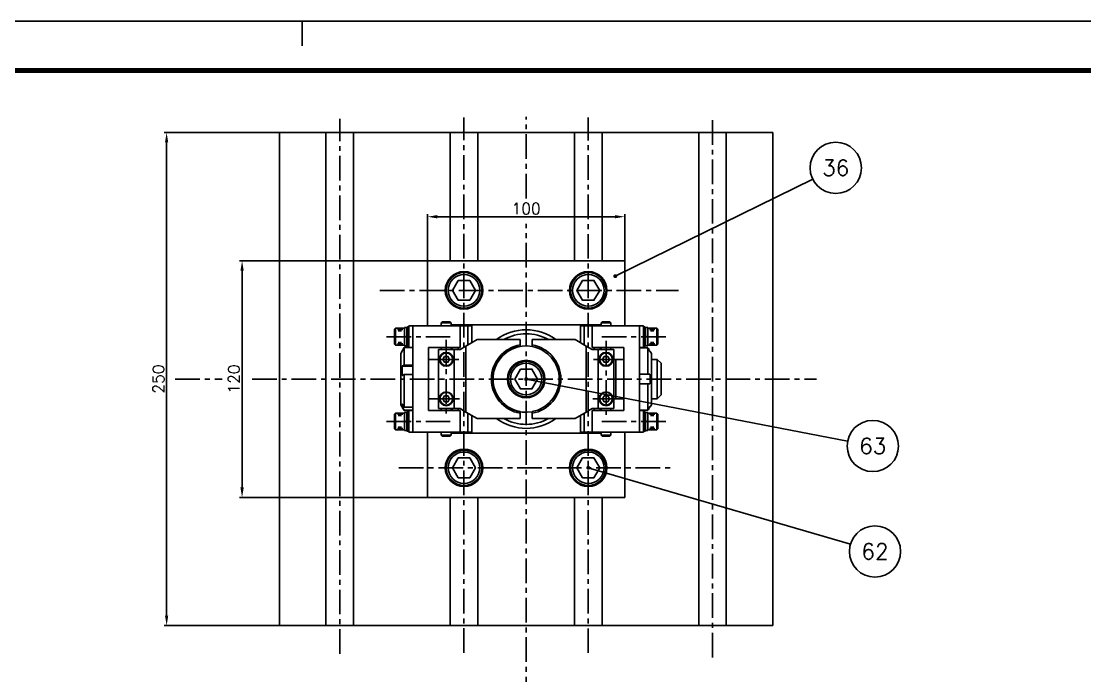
# Model space of a CAD drawing. Extents: x 0 to 2303, y 0 to 1485.
# Drawn here: x 573 to 1112, y 1153 to 1485 of the extents above; entities that cross this region are included whole.
import ezdxf
from ezdxf.enums import TextEntityAlignment as Align

# ---------------------------------------------------------------- set-up
doc = ezdxf.new("R2010")
doc.units = 0
doc.header["$LTSCALE"] = 10
doc.header["$MEASUREMENT"] = 0
doc.linetypes.add('CENTER', pattern=[2, 1.25, -0.25, 0.25, -0.25])
doc.layers.get('0').update_dxf_attribs({"linetype": 'CONTINUOUS'})
doc.layers.get('DEFPOINTS').update_dxf_attribs({"linetype": 'CONTINUOUS'})
for name, color, linetype in [('0-POS', 3, 'CONTINUOUS'), ('CL', 1, 'CENTER'), ('CO', 3, 'CONTINUOUS'), ('POS', 3, 'CONTINUOUS')]:
    doc.layers.add(name, color=color, linetype=linetype)
doc.styles.add('ROMANS', font='ROMANS.SHX')
doc.dimstyles.new('2CON5', dxfattribs={"dimscale": 2.5, "dimtxt": 2.3, "dimasz": 2, "dimexe": 0.5, "dimexo": 0.0625, "dimgap": 0.5, "dimtad": 1, "dimdec": 4, "dimdsep": 46, "dimtxsty": 'ROMANS', "dimcen": -2, "dimclrt": 7, "dimadec": 0, "dimazin": 0, "dimtfac": 0.869565, "dimtdec": 4, "dimtmove": 0, "dimatfit": 3, "dimfxl": 1, "dimtolj": 1, "dimarcsym": 0})

# ---------------------------------------------------------------- blocks, each defined once
blk = doc.blocks.new('12912S')
blk.add_lwpolyline([(-2.9, 5.02), (-5.8, 0), (-2.9, -5.02), (2.9, -5.02), (5.8, 0), (2.9, 5.02)], close=True)
blk.add_circle((0, 0), 9)
at = {"color": 1}
blk.add_circle((0, 0), 8, dxfattribs=at)
blk = doc.blocks.new('04912s')
blk.add_lwpolyline([(-0.85, 1.47), (-1.7, 0), (-0.85, -1.47), (0.85, -1.47), (1.7, 0), (0.85, 1.47)], close=True)
blk.add_circle((0, 0), 3.5)
at = {"color": 1}
blk.add_circle((0, 0), 3.2, dxfattribs=at)
blk = doc.blocks.new('05125')
for p, q in [((-4.7, 1), (-5, 0.7)), ((-5, 0.7), (-5, 0)), ((-5, 0), (5, 0)), ((-4.7, 1), (4.7, 1)), ((4.7, 1), (5, 0.7)), ((5, 0.7), (5, 0))]:
    blk.add_line(p, q)
at = {"color": 1}
blk.add_line((-5, 0.7), (5, 0.7), dxfattribs=at)
blk = doc.blocks.new('05127')
for p, q in [((-4.6, 1.2), (4.6, 1.2)), ((-4.6, 1.2), (-4.6, 0)), ((-4.6, 0), (4.6, 0)), ((0.51, 1.2), (-0.53, 0)), ((4.6, 1.2), (4.6, 0))]:
    blk.add_line(p, q)
blk = doc.blocks.new('05912L')
for p, q in [((-4.25, 4.5), (-3.75, 5)), ((-4.25, 4.5), (-4.25, 0)), ((-4.25, 0), (4.25, 0)), ((-3.75, 5), (3.75, 5)), ((4.25, 4.5), (3.75, 5)), ((4.25, 4.5), (4.25, 0))]:
    blk.add_line(p, q)
at = {"color": 1}
for p, q in [((-4.25, 4.5), (4.25, 4.5)), ((-3.64, 3.52), (-3.64, 0.79)), ((-2.98, 3.1), (-2.98, 1.41)), ((2.98, 3.1), (2.98, 1.41)), ((3.64, 3.52), (3.64, 0.79))]:
    blk.add_line(p, q, dxfattribs=at)
blk = doc.blocks.new('A1G')
blk.add_line((286, 589), (286, 594))
blk.add_lwpolyline([(0, 0), (841, 0), (841, 594), (0, 594)], close=True)
at = {"const_width": 1}
blk.add_lwpolyline([(25, 10), (831, 10), (831, 584), (25, 584)], close=True, dxfattribs=at)
blk = doc.blocks.new('*D51')
at = {"layer": 'CO', "color": 0, "lineweight": -2}
for p, q in [((778.6, 1363.68), (778.6, 1387.11)), ((783.6, 1385.86), (873.6, 1385.86)), ((878.6, 1363.68), (878.6, 1387.11))]:
    blk.add_line(p, q, dxfattribs=at)
at = {"layer": 'CO', "color": 0}
for points in [[(783.6, 1386.7), (783.6, 1385.03), (778.6, 1385.86)], [(873.6, 1386.7), (873.6, 1385.03), (878.6, 1385.86)]]:
    blk.add_solid(points, dxfattribs=at)
at = {"layer": 'DEFPOINTS', "color": 0}
for p in [(878.6, 1385.86), (778.6, 1363.53), (878.6, 1363.53)]:
    blk.add_point(p, dxfattribs=at)
at = {"layer": 'CO', "color": 7, "insert": (828.6, 1389.99), "char_height": 5.75, "attachment_point": 5, "style": 'ROMANS'}
blk.add_mtext('\\A1;100', dxfattribs=at)
blk = doc.blocks.new('*D52')
at = {"layer": 'CO', "color": 0, "lineweight": -2}
for p, q in [((778.45, 1363.53), (683.34, 1363.53)), ((684.59, 1358.53), (684.59, 1248.53)), ((778.45, 1243.53), (683.34, 1243.53))]:
    blk.add_line(p, q, dxfattribs=at)
at = {"layer": 'CO', "color": 0}
for points in [[(683.76, 1358.53), (685.43, 1358.53), (684.59, 1363.53)], [(683.76, 1248.53), (685.43, 1248.53), (684.59, 1243.53)]]:
    blk.add_solid(points, dxfattribs=at)
at = {"layer": 'DEFPOINTS', "color": 0}
for p in [(778.6, 1363.53), (684.59, 1243.53), (778.6, 1243.53)]:
    blk.add_point(p, dxfattribs=at)
at = {"layer": 'CO', "color": 7, "insert": (680.47, 1303.53), "char_height": 5.75, "attachment_point": 5, "rotation": 90, "style": 'ROMANS'}
blk.add_mtext('\\A1;120', dxfattribs=at)
blk = doc.blocks.new('*D68')
at = {"layer": 'CO', "color": 0, "lineweight": -2}
for p, q in [((703.45, 1428.53), (645.08, 1428.53)), ((646.33, 1183.53), (646.33, 1423.53)), ((703.45, 1178.53), (645.08, 1178.53))]:
    blk.add_line(p, q, dxfattribs=at)
at = {"layer": 'CO', "color": 0}
for points in [[(645.5, 1423.53), (647.16, 1423.53), (646.33, 1428.53)], [(645.5, 1183.53), (647.16, 1183.53), (646.33, 1178.53)]]:
    blk.add_solid(points, dxfattribs=at)
at = {"layer": 'DEFPOINTS', "color": 0}
for p in [(646.33, 1428.53), (703.6, 1428.53), (703.6, 1178.53)]:
    blk.add_point(p, dxfattribs=at)
at = {"layer": 'CO', "color": 7, "insert": (642.2, 1303.53), "char_height": 5.75, "attachment_point": 5, "rotation": 90, "style": 'ROMANS'}
blk.add_mtext('\\A1;250', dxfattribs=at)
blk = doc.blocks.new('POS')
at = {"layer": '0-POS'}
blk.add_circle((0, 0), 6.5, dxfattribs=at)
at = {"layer": '0-POS', "style": 'ROMANS', "flags": 4}
blk.add_attdef('P', text='', height=4, dxfattribs=at).set_placement((0, 0), align=Align.MIDDLE)

msp = doc.modelspace()

# ---------------------------------------------------------------- linework, layer by layer
for p, q in [((703.6026, 1178.52667), (703.6026, 1428.52667)), ((703.6026, 1428.52667), (727.1026, 1428.52667)), ((727.1026, 1178.52667), (727.1026, 1428.52667)), ((741.1026, 1428.52667), (727.1026, 1428.52667)), ((741.1026, 1428.52667), (790.1026, 1428.52667)), ((741.1026, 1178.52667), (741.1026, 1428.52667)), ((790.1026, 1363.52667), (790.1026, 1428.52667)), ((804.1026, 1428.52667), (790.1026, 1428.52667)), ((804.1026, 1428.52667), (853.1026, 1428.52667)), ((804.1026, 1363.52667), (804.1026, 1428.52667)), ((853.1026, 1363.52667), (853.1026, 1428.52667)), ((867.1026, 1428.52667), (853.1026, 1428.52667)), ((867.1026, 1428.52667), (916.1026, 1428.52667)), ((867.1026, 1363.52667), (867.1026, 1428.52667)), ((916.1026, 1178.52667), (916.1026, 1428.52667)), ((930.1026, 1428.52667), (916.1026, 1428.52667)), ((930.1026, 1428.52667), (953.6026, 1428.52667)), ((930.1026, 1178.52667), (930.1026, 1428.52667)), ((953.6026, 1178.52667), (953.6026, 1428.52667)), ((778.6026, 1363.52667), (878.6026, 1363.52667)), ((778.6026, 1330.52667), (778.6026, 1363.52667)), ((878.6026, 1363.52667), (878.6026, 1330.52667)), ((786.1026, 1332.52667), (785.6026, 1332.02667)), ((785.6026, 1332.02667), (785.6026, 1330.52667)), ((790.6026, 1332.02667), (785.6026, 1332.02667)), ((786.1026, 1332.52667), (790.1026, 1332.52667)), ((790.6026, 1332.02667), (790.1026, 1332.52667)), ((790.6026, 1330.52667), (790.6026, 1332.02667)), ((867.1026, 1332.52667), (866.6026, 1332.02667)), ((866.6026, 1332.02667), (866.6026, 1330.52667)), ((871.6026, 1332.02667), (866.6026, 1332.02667)), ((867.1026, 1332.52667), (871.1026, 1332.52667)), ((871.6026, 1332.02667), (871.1026, 1332.52667)), ((871.6026, 1330.52667), (871.6026, 1332.02667)), ((769.1026, 1319.52667), (769.1026, 1330.52667)), ((771.1026, 1330.52667), (769.1026, 1330.52667)), ((771.1026, 1276.52667), (771.1026, 1330.52667)), ((795.1026, 1330.52667), (771.1026, 1330.52667)), ((791.1026, 1330.52667), (791.1026, 1331.02667)), ((791.1026, 1331.02667), (801.1026, 1331.02667)), ((795.1026, 1319.52667), (795.1026, 1330.52667)), ((799.1026, 1330.52667), (795.1026, 1330.52667)), ((799.1026, 1320.83607), (799.1026, 1330.52667)), ((801.1026, 1330.52667), (799.1026, 1330.52667)), ((801.1026, 1321.99077), (801.1026, 1331.02667)), ((801.1026, 1331.02667), (856.1026, 1331.02667)), ((856.1026, 1321.99077), (856.1026, 1331.02667)), ((856.1026, 1331.02667), (866.1026, 1331.02667)), ((858.1026, 1330.52667), (856.1026, 1330.52667)), ((858.1026, 1330.52667), (858.1026, 1320.83607)), ((858.1026, 1330.52667), (862.1026, 1330.52667)), ((862.1026, 1330.52667), (886.1026, 1330.52667)), ((862.1026, 1330.52667), (862.1026, 1319.52667)), ((866.1026, 1330.52667), (866.1026, 1331.02667)), ((886.1026, 1330.52667), (886.1026, 1276.52667)), ((886.1026, 1330.52667), (888.1026, 1330.52667)), ((888.1026, 1319.52667), (888.1026, 1330.52667)), ((798.1026, 1320.25872), (803.76285, 1323.52667)), ((803.76285, 1323.52667), (825.6026, 1323.52667)), ((825.6026, 1323.52667), (825.6026, 1320.88536)), ((831.6026, 1320.88536), (831.6026, 1323.52667)), ((831.6026, 1323.52667), (853.44235, 1323.52667)), ((853.44235, 1323.52667), (859.1026, 1320.25872)), ((766.83465, 1319.52667), (765.1026, 1316.52667)), ((765.1026, 1291.12466), (765.1026, 1316.52667)), ((771.1026, 1319.52667), (766.83465, 1319.52667)), ((766.83465, 1310.64962), (766.83465, 1319.52667)), ((771.1026, 1319.52667), (769.1026, 1319.52667)), ((779.1026, 1319.52667), (794.1026, 1319.52667)), ((779.1026, 1319.52667), (779.1026, 1287.52667)), ((784.1026, 1318.52667), (784.1026, 1288.52667)), ((792.1026, 1318.52667), (784.1026, 1318.52667)), ((785.6026, 1319.52667), (785.6026, 1318.52667)), ((790.6026, 1318.52667), (790.6026, 1319.52667)), ((791.1026, 1318.52667), (791.1026, 1319.52667)), ((792.1026, 1288.52667), (792.1026, 1318.52667)), ((792.1026, 1318.52667), (795.1026, 1318.52667)), ((794.1026, 1318.52667), (794.1026, 1319.52667)), ((794.1026, 1319.52667), (795.1026, 1319.52667)), ((795.1026, 1318.52667), (798.1026, 1320.25872)), ((798.1026, 1320.25872), (798.1026, 1286.79462)), ((859.1026, 1286.79462), (859.1026, 1320.25872)), ((859.1026, 1320.25872), (862.1026, 1318.52667)), ((863.1026, 1319.52667), (862.1026, 1319.52667)), ((862.1026, 1318.52667), (865.1026, 1318.52667)), ((878.1026, 1319.52667), (863.1026, 1319.52667)), ((863.1026, 1319.52667), (863.1026, 1318.52667)), ((865.1026, 1318.52667), (865.1026, 1288.52667)), ((873.1026, 1318.52667), (865.1026, 1318.52667)), ((866.1026, 1318.52667), (866.1026, 1319.52667)), ((866.6026, 1319.52667), (866.6026, 1318.52667)), ((871.6026, 1318.52667), (871.6026, 1319.52667)), ((873.1026, 1288.52667), (873.1026, 1318.52667)), ((878.1026, 1287.52667), (878.1026, 1319.52667)), ((886.1026, 1319.52667), (888.1026, 1319.52667)), ((890.37055, 1319.33015), (886.1026, 1319.33015)), ((890.37055, 1319.33015), (890.37055, 1306.02667)), ((891.39739, 1317.52667), (891.42838, 1317.52667)), ((892.1026, 1316.52667), (891.50103, 1317.56861)), ((892.1026, 1316.52667), (892.1026, 1290.52667)), ((766.83465, 1310.64962), (771.1026, 1310.64962)), ((784.1026, 1313.52667), (779.1026, 1313.52667)), ((878.1026, 1313.52667), (874.1026, 1313.52667)), ((874.1026, 1293.52667), (874.1026, 1313.52667)), ((895.1026, 1313.52667), (892.1026, 1313.52667)), ((897.1026, 1311.52667), (895.1026, 1313.52667)), ((895.1026, 1293.52667), (895.1026, 1313.52667)), ((897.1026, 1311.52667), (897.1026, 1295.52667)), ((771.1026, 1310.10893), (765.80781, 1310.10893)), ((766.83465, 1289.19965), (766.83465, 1305.87962)), ((771.1026, 1305.87962), (766.83465, 1305.87962)), ((886.1026, 1306.02667), (890.37055, 1306.02667)), ((890.37055, 1301.02667), (886.1026, 1301.02667)), ((890.37055, 1301.02667), (890.37055, 1287.72319)), ((895.1026, 1293.52667), (897.1026, 1295.52667)), ((765.1026, 1290.52667), (765.1026, 1291.12466)), ((765.1026, 1290.52667), (766.83465, 1287.52667)), ((766.70241, 1289.42115), (765.80781, 1289.42115)), ((766.83465, 1289.19965), (771.1026, 1289.19965)), ((779.1026, 1293.52667), (784.1026, 1293.52667)), ((874.1026, 1293.52667), (878.1026, 1293.52667)), ((891.42838, 1289.52667), (891.39739, 1289.52667)), ((891.50103, 1289.48472), (892.1026, 1290.52667)), ((892.1026, 1293.52667), (895.1026, 1293.52667)), ((766.83465, 1287.52667), (766.83465, 1287.70063)), ((771.1026, 1287.70063), (766.83465, 1287.70063)), ((766.83465, 1287.52667), (771.1026, 1287.52667)), ((771.1026, 1287.52667), (769.1026, 1287.52667)), ((769.1026, 1287.52667), (769.1026, 1276.52667)), ((779.1026, 1287.52667), (794.1026, 1287.52667)), ((784.1026, 1288.52667), (792.1026, 1288.52667)), ((785.6026, 1288.52667), (785.6026, 1287.52667)), ((790.6026, 1287.52667), (790.6026, 1288.52667)), ((791.1026, 1287.52667), (791.1026, 1288.52667)), ((795.1026, 1288.52667), (792.1026, 1288.52667)), ((794.1026, 1287.52667), (794.1026, 1288.52667)), ((794.1026, 1287.52667), (795.1026, 1287.52667)), ((798.1026, 1286.79462), (795.1026, 1288.52667)), ((795.1026, 1276.52667), (795.1026, 1287.52667)), ((803.76285, 1283.52667), (798.1026, 1286.79462)), ((799.1026, 1276.52667), (799.1026, 1286.21727)), ((801.1026, 1276.02667), (801.1026, 1285.06257)), ((825.6026, 1283.52667), (803.76285, 1283.52667)), ((825.6026, 1286.16797), (825.6026, 1283.52667)), ((831.6026, 1283.52667), (831.6026, 1286.16797)), ((853.44235, 1283.52667), (831.6026, 1283.52667)), ((859.1026, 1286.79462), (853.44235, 1283.52667)), ((856.1026, 1276.02667), (856.1026, 1285.06257)), ((858.1026, 1286.21727), (858.1026, 1276.52667)), ((862.1026, 1288.52667), (859.1026, 1286.79462)), ((865.1026, 1288.52667), (862.1026, 1288.52667)), ((863.1026, 1287.52667), (862.1026, 1287.52667)), ((862.1026, 1287.52667), (862.1026, 1276.52667)), ((863.1026, 1288.52667), (863.1026, 1287.52667)), ((878.1026, 1287.52667), (863.1026, 1287.52667)), ((865.1026, 1288.52667), (873.1026, 1288.52667)), ((866.1026, 1287.52667), (866.1026, 1288.52667)), ((866.6026, 1288.52667), (866.6026, 1287.52667)), ((871.6026, 1287.52667), (871.6026, 1288.52667)), ((886.1026, 1287.72319), (890.37055, 1287.72319)), ((886.1026, 1287.52667), (888.1026, 1287.52667)), ((888.1026, 1287.52667), (888.1026, 1276.52667)), ((771.1026, 1276.52667), (769.1026, 1276.52667)), ((795.1026, 1276.52667), (771.1026, 1276.52667)), ((778.6026, 1243.52667), (778.6026, 1276.52667)), ((785.6026, 1276.52667), (785.6026, 1275.02667)), ((785.6026, 1275.02667), (786.1026, 1274.52667)), ((785.6026, 1275.02667), (790.6026, 1275.02667)), ((790.1026, 1274.52667), (786.1026, 1274.52667)), ((790.1026, 1274.52667), (790.6026, 1275.02667)), ((790.6026, 1275.02667), (790.6026, 1276.52667)), ((791.1026, 1276.02667), (791.1026, 1276.52667)), ((791.1026, 1276.02667), (801.1026, 1276.02667)), ((799.1026, 1276.52667), (795.1026, 1276.52667)), ((801.1026, 1276.52667), (799.1026, 1276.52667)), ((801.1026, 1276.02667), (856.1026, 1276.02667)), ((858.1026, 1276.52667), (856.1026, 1276.52667)), ((856.1026, 1276.02667), (866.1026, 1276.02667)), ((858.1026, 1276.52667), (862.1026, 1276.52667)), ((862.1026, 1276.52667), (886.1026, 1276.52667)), ((866.1026, 1276.02667), (866.1026, 1276.52667)), ((866.6026, 1276.52667), (866.6026, 1275.02667)), ((866.6026, 1275.02667), (867.1026, 1274.52667)), ((866.6026, 1275.02667), (871.6026, 1275.02667)), ((871.1026, 1274.52667), (867.1026, 1274.52667)), ((871.1026, 1274.52667), (871.6026, 1275.02667)), ((871.6026, 1275.02667), (871.6026, 1276.52667)), ((878.6026, 1276.52667), (878.6026, 1243.52667)), ((886.1026, 1276.52667), (888.1026, 1276.52667)), ((878.6026, 1243.52667), (778.6026, 1243.52667)), ((790.1026, 1178.52667), (790.1026, 1243.52667)), ((804.1026, 1178.52667), (804.1026, 1243.52667)), ((853.1026, 1178.52667), (853.1026, 1243.52667)), ((867.1026, 1178.52667), (867.1026, 1243.52667)), ((703.6026, 1178.52667), (727.1026, 1178.52667)), ((741.1026, 1178.52667), (727.1026, 1178.52667)), ((741.1026, 1178.52667), (790.1026, 1178.52667)), ((804.1026, 1178.52667), (790.1026, 1178.52667)), ((804.1026, 1178.52667), (853.1026, 1178.52667)), ((867.1026, 1178.52667), (853.1026, 1178.52667)), ((867.1026, 1178.52667), (916.1026, 1178.52667)), ((930.1026, 1178.52667), (916.1026, 1178.52667)), ((930.1026, 1178.52667), (953.6026, 1178.52667))]:
    msp.add_line(p, q)
for centre in [(797.1026, 1348.52667), (860.1026, 1348.52667), (828.6026, 1303.52667), (797.1026, 1258.52667), (860.1026, 1258.52667)]:
    msp.add_circle(centre, 9.5)
for radius, start, end in [(25, 53.1301024, 126.8698976), (23, 60.4081542, 119.5918458), (17.61603, 99.805232, 260.194768), (16.85, 79.744294, 280.255706), (16.775, 100.3020581, 259.6979419), (17.61603, 279.805232, 80.194768), (16.775, 280.3020581, 79.6979419), (25, 233.1301024, 306.8698976), (23, 240.4081542, 299.5918458)]:
    msp.add_arc((828.6026, 1303.52667), radius, start, end)
for points, knots in [([(825.6026, 1320.03123), (825.6026, 1320.28646), (825.6026, 1320.57126), (825.6026, 1320.85581), (825.6026, 1320.88536)], [0.0288812802, 0.0288812802, 0.0288812802, 0.0288812802, 0.8991461739, 1, 1, 1, 1]), ([(831.6026, 1320.88536), (831.6026, 1320.75284), (831.6026, 1320.46826), (831.6026, 1320.18342), (831.6026, 1320.03123)], [0, 0, 0, 0, 0.4522530593, 0.9711222988, 0.9711222988, 0.9711222988, 0.9711222988]), ([(890.37055, 1319.33015), (890.64996, 1318.83991), (890.99251, 1318.2389), (891.33438, 1317.6375), (891.39739, 1317.52667)], [0, 0, 0, 0, 0.815700676, 1, 1, 1, 1]), ([(766.83465, 1310.64962), (766.55523, 1310.50264), (766.21268, 1310.32245), (765.87082, 1310.14216), (765.80781, 1310.10893)], [0, 0, 0, 0, 0.815694362, 1, 1, 1, 1]), ([(765.80781, 1310.10893), (765.78841, 1309.91547), (765.62954, 1308.33128), (765.72447, 1306.73781), (765.80781, 1305.33892)], [0, 0, 0, 0, 0.122118296, 1, 1, 1, 1]), ([(765.80781, 1305.33892), (765.87082, 1305.37215), (766.2127, 1305.55246), (766.55524, 1305.73264), (766.83465, 1305.87962)], [0, 0, 0, 0, 0.184293771, 1, 1, 1, 1]), ([(891.39739, 1306.02667), (891.33438, 1306.02667), (890.99252, 1306.02667), (890.64997, 1306.02667), (890.37055, 1306.02667)], [0, 0, 0, 0, 0.18430265, 1, 1, 1, 1]), ([(891.39739, 1301.02667), (891.41679, 1301.22945), (891.57566, 1302.89002), (891.48073, 1304.56033), (891.39739, 1306.02667)], [0, 0, 0, 0, 0.122119016, 1, 1, 1, 1]), ([(890.37055, 1301.02667), (890.64997, 1301.02667), (890.99252, 1301.02667), (891.33438, 1301.02667), (891.39739, 1301.02667)], [0, 0, 0, 0, 0.81569735, 1, 1, 1, 1]), ([(765.80781, 1290.92017), (765.72447, 1290.48055), (765.62954, 1289.97978), (765.78841, 1289.48194), (765.80781, 1289.42115)], [0, 0, 0, 0, 0.877880026, 1, 1, 1, 1]), ([(766.83465, 1289.19965), (766.55523, 1289.66734), (766.21269, 1290.2407), (765.87082, 1290.81443), (765.80781, 1290.92017)], [0, 0, 0, 0, 0.815700551, 1, 1, 1, 1]), ([(765.80781, 1289.42115), (765.87082, 1289.31541), (766.21269, 1288.74168), (766.55523, 1288.16832), (766.83465, 1287.70063)], [0, 0, 0, 0, 0.184299821, 1, 1, 1, 1]), ([(891.39739, 1289.52667), (891.10529, 1289.01318), (890.76325, 1288.41189), (890.42059, 1287.81095), (890.37055, 1287.72319)], [0, 0, 0, 0, 0.853964789, 1, 1, 1, 1]), ([(825.6026, 1286.16797), (825.6026, 1286.3005), (825.6026, 1286.58508), (825.6026, 1286.86991), (825.6026, 1287.0221)], [0, 0, 0, 0, 0.4522530593, 0.9711222988, 0.9711222988, 0.9711222988, 0.9711222988]), ([(831.6026, 1287.0221), (831.6026, 1286.76688), (831.6026, 1286.48208), (831.6026, 1286.19752), (831.6026, 1286.16797)], [0.0288812802, 0.0288812802, 0.0288812802, 0.0288812802, 0.8991461739, 1, 1, 1, 1])]:
    msp.add_open_spline(points, degree=3, knots=knots)
at = {"layer": 'CL'}
for p, q in [((734.1026, 1164.19923), (734.1026, 1435.54118)), ((797.1026, 1164.61197), (797.1026, 1436.2212)), ((828.6026, 1395.18975), (828.6026, 1436.52238)), ((860.1026, 1164.59296), (860.1026, 1436.2212)), ((923.1026, 1162.34927), (923.1026, 1436.2212)), ((828.6026, 900.05831), (828.6026, 1382.21442)), ((754.48672, 1348.52667), (905.84836, 1348.52667)), ((757.77097, 1325.02667), (790.1496, 1325.02667)), ((788.1026, 1323.4953), (788.1026, 1284.99225)), ((899.43423, 1325.02667), (867.0556, 1325.02667)), ((869.1026, 1322.88193), (869.1026, 1284.60672)), ((782.01113, 1313.52667), (794.91556, 1313.52667)), ((875.19407, 1313.52667), (862.28964, 1313.52667)), ((650.70177, 1303.52667), (674.50847, 1303.52667)), ((689.67428, 1303.52667), (975.74769, 1303.52667)), ((782.48395, 1293.52667), (794.82691, 1293.52667)), ((874.72125, 1293.52667), (862.37829, 1293.52667)), ((757.77097, 1282.02667), (790.1496, 1282.02667)), ((899.43423, 1282.02667), (867.0556, 1282.02667)), ((764.13093, 1258.52667), (901.602, 1258.52667))]:
    msp.add_line(p, q, dxfattribs=at)
at = {"layer": 'POS'}
for p, q in [((973.91753, 1404.91737), (873.78322, 1355.71169)), ((991.59809, 1272.02636), (828.6026, 1303.52667)), ((992.99805, 1219.73034), (860.1026, 1258.52667))]:
    msp.add_line(p, q, dxfattribs=at)
at = {"layer": 'POS', "const_width": 1}
for points in [[(873.28322, 1355.71169, 1), (874.28322, 1355.71169, 1)], [(828.1026, 1303.52667, 1), (829.1026, 1303.52667, 1)], [(859.6026, 1258.52667, 1), (860.6026, 1258.52667, 1)]]:
    msp.add_lwpolyline(points, format="xyb", close=True, dxfattribs=at)

# ---------------------------------------------------------------- block references
at = {"xscale": 2.5, "yscale": 2.5, "zscale": 2.5}
msp.add_blockref('A1G', (0, 0), dxfattribs=at)
for name, p in [('12912S', (797.1026, 1348.52667)), ('12912S', (860.1026, 1348.52667)), ('04912s', (788.1026, 1313.52667)), ('04912s', (869.1026, 1313.52667)), ('12912S', (828.6026, 1303.52667)), ('04912s', (788.1026, 1293.52667)), ('04912s', (869.1026, 1293.52667)), ('12912S', (797.1026, 1258.52667)), ('12912S', (860.1026, 1258.52667))]:
    msp.add_blockref(name, p)
for name, p, rotation in [('05912L', (766.9026, 1325.02667), 90), ('05127', (768.1026, 1325.02667), 90), ('05125', (769.1026, 1325.02667), 90), ('05125', (888.1026, 1282.02667), 270), ('05127', (889.1026, 1282.02667), 270), ('05912L', (890.3026, 1282.02667), 270)]:
    msp.add_blockref(name, p, dxfattribs=dict(rotation=rotation))
at = {"xscale": -1}
for name, p, rotation in [('05125', (888.1026, 1325.02667), 270), ('05127', (889.1026, 1325.02667), 270), ('05912L', (890.3026, 1325.02667), 270), ('05912L', (766.9026, 1282.02667), 90), ('05127', (768.1026, 1282.02667), 90), ('05125', (769.1026, 1282.02667), 90)]:
    msp.add_blockref(name, p, dxfattribs=dict(at, rotation=rotation))
at = {"layer": 'POS', "xscale": 2, "yscale": 2, "zscale": 2}
for p, values in [((985.58496, 1410.65071), {'P': '36'}), ((1004.36192, 1269.55964), {'P': '63'}), ((1005.47716, 1216.0873), {'P': '62'})]:
    msp.add_blockref('POS', p, dxfattribs=at).add_auto_attribs(values)

# ---------------------------------------------------------------- dimensions: what is measured, and where the dimension line sits
at = {"layer": 'CO'}
for base, p1, p2, picture, middle in [((646.32854, 1428.52667), (703.6026, 1178.52667), (703.6026, 1428.52667), '*D68', (642.20354, 1303.52667)), ((684.59247, 1243.52667), (778.6026, 1363.52667), (778.6026, 1243.52667), '*D52', (680.46747, 1303.52667))]:
    dim = msp.add_linear_dim(base=base, p1=p1, p2=p2, angle=90, dimstyle='2CON5', dxfattribs=at)
    dim.commit()
    dim.dimension.update_dxf_attribs({"geometry": picture, "text_midpoint": middle})
dim = msp.add_linear_dim(base=(878.6026, 1385.86197), p1=(778.6026, 1363.52667), p2=(878.6026, 1363.52667), dimstyle='2CON5', dxfattribs=at)
dim.commit()
dim.dimension.update_dxf_attribs({"geometry": '*D51', "text_midpoint": (828.6026, 1389.98697)})

doc.saveas('drawing.dxf')
